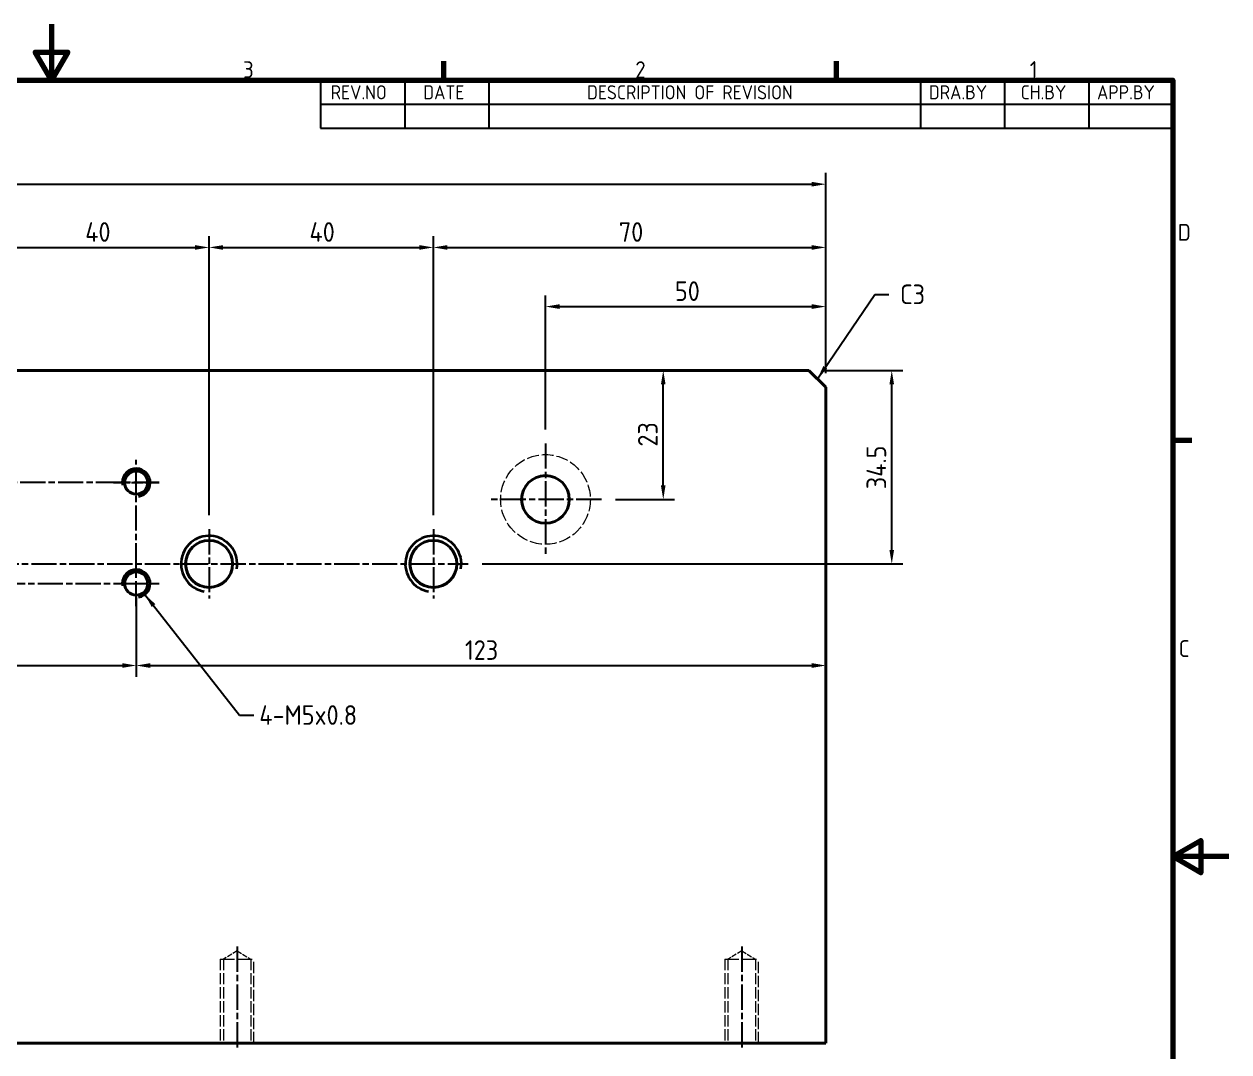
# Model space of a CAD drawing. Header units: millimetres. Extents: x 0 to 420, y 0 to 297.
# Drawn here: x 205.1 to 420, y 113.7 to 297 of the extents above; entities that cross this region are included whole.
import ezdxf

# ---------------------------------------------------------------- set-up
doc = ezdxf.new("R2010")
doc.units = ezdxf.units.MM
doc.linetypes.add('CHAIN', pattern=[0.3543, 0.2362, -0.0295, 0.0591, -0.0295])
doc.linetypes.add('DASHED', pattern=[0.2067, 0.1654, -0.0413])
doc.layers.get('0').update_dxf_attribs({"color": 3, "lineweight": 25})
for name, color, linetype, lineweight in [('가려진 것(ISO)', 2, 'DASHED', 18), ('가시적인 것(ISO)', 3, 'Continuous', 40), ('가시적인 좁은 것(ISO)', 3, 'Continuous', 35), ('경계(ISO)', 7, 'Continuous', 70), ('기호(ISO)', 5, 'Continuous', 25), ('중심 표식(ISO)', 1, 'Continuous', 25), ('중심선(ISO)', 1, 'Continuous', 25), ('치수(ISO)', 7, 'Continuous', 25)]:
    doc.layers.add(name, color=color, linetype=linetype, lineweight=lineweight)
doc.styles.add('ISO Proportiona M2B', font='isocp.shx')
doc.styles.add('문자 텍스트_M2B', font='isocp.shx')
doc.styles.add('치수 텍스트_PSTEK_POSCO', font='isocp.shx')
doc.dimstyles.new('치수_PSTEK_POSCO', dxfattribs={"dimtxt": 3.5, "dimasz": 2.5, "dimexe": 2, "dimexo": 2.5, "dimgap": 1, "dimtad": 1, "dimrnd": 1e-08, "dimdsep": 46, "dimtxsty": '치수 텍스트_PSTEK_POSCO', "dimcen": 0.09, "dimdle": 10, "dimclrd": 7, "dimclre": 7, "dimclrt": 2, "dimadec": 1, "dimazin": 2, "dimtfac": 1, "dimtmove": 0, "dimatfit": 3, "dimfxl": 0, "dimtolj": 1, "dimlwd": -1, "dimlwe": -1, "dimarcsym": 0})
doc.dimstyles.new('치수_PSTEK_POSCO$7', dxfattribs={"dimtxt": 3.5, "dimasz": 2.5, "dimexe": 2, "dimexo": 2.5, "dimgap": 1, "dimtad": 1, "dimrnd": 1e-08, "dimdsep": 46, "dimtxsty": '치수 텍스트_PSTEK_POSCO', "dimcen": 0.09, "dimdle": 10, "dimclrd": 7, "dimclre": 7, "dimclrt": 2, "dimadec": 1, "dimazin": 2, "dimtfac": 1, "dimtmove": 0, "dimatfit": 3, "dimfxl": 0, "dimtolj": 1, "dimlwd": -1, "dimlwe": -1, "dimarcsym": 0})

# ---------------------------------------------------------------- blocks, each defined once
blk = doc.blocks.new('경계 Default Border')
at = {"layer": '경계(ISO)'}
for p, q in [((280, 287), (280, 290.4)), ((350, 287), (350, 290.4)), ((410, 222.75), (413.4, 222.75))]:
    blk.add_line(p, q, dxfattribs=at)
at = {"layer": '경계(ISO)', "flags": 128}
for points in [[(210, 297), (210, 287), (207.11, 292), (212.89, 292), (210, 287)], [(10, 10), (10, 287), (410, 287), (410, 10), (10, 10)], [(420, 148.5), (410, 148.5), (415, 151.39), (415, 145.61), (410, 148.5)]]:
    blk.add_lwpolyline(points, dxfattribs=at)
at = {"layer": '경계(ISO)', "color": 2, "char_height": 3, "attachment_point": 7, "style": '문자 텍스트_M2B'}
for s, insert in [('3', (244.17, 287.37)), ('2', (314.13, 287.37)), ('1', (384.49, 287.4)), ('D', (410.88, 258.35)), ('C', (411.04, 184.1))]:
    blk.add_mtext(s, dxfattribs=dict(at, insert=insert))
blk = doc.blocks.new('리비전 내역')
at = {"layer": '기호(ISO)'}
for p, q in [((258, 287), (410, 287)), ((258, 287), (258, 282.72)), ((273, 287), (273, 282.72)), ((288, 287), (288, 282.72)), ((365, 287), (365, 282.72)), ((380, 287), (380, 282.72)), ((395, 287), (395, 282.72)), ((410, 287), (410, 282.72)), ((258, 282.72), (410, 282.72)), ((258, 282.72), (258, 278.44)), ((273, 282.72), (273, 278.44)), ((288, 282.72), (288, 278.44)), ((365, 282.72), (365, 278.44)), ((380, 282.72), (380, 278.44)), ((395, 282.72), (395, 278.44)), ((410, 282.72), (410, 278.44)), ((258, 278.44), (410, 278.44))]:
    blk.add_line(p, q, dxfattribs=at)
at = {"layer": '기호(ISO)', "color": 2, "char_height": 2.5, "attachment_point": 7, "style": 'ISO Proportiona M2B'}
for s, insert in [('REV.NO', (259.79, 283.58)), ('DATE', (276.31, 283.58)), ('DESCRIPTION OF REVISION', (305.51, 283.58)), ('DRA.BY', (366.48, 283.58)), ('CH.BY', (382.86, 283.58)), ('APP.BY', (396.48, 283.58))]:
    blk.add_mtext(s, dxfattribs=dict(at, insert=insert))
blk = doc.blocks.new('*D23')
at = {"layer": 'Defpoints', "color": 0, "transparency": 16777216}
for p in [(348.11, 246.61), (348.11, 232.21), (298.11, 222.21)]:
    blk.add_point(p, dxfattribs=at)
at = {"layer": '치수(ISO)', "color": 7, "transparency": 16777216}
for p, q in [((298.11, 224.71), (298.11, 248.61)), ((348.11, 234.71), (348.11, 248.61)), ((300.61, 246.61), (345.61, 246.61))]:
    blk.add_line(p, q, dxfattribs=at)
for points in [[(300.61, 247.03), (300.61, 246.19), (298.11, 246.61)], [(345.61, 247.03), (345.61, 246.19), (348.11, 246.61)]]:
    blk.add_solid(points, dxfattribs=at)
at = {"layer": '치수(ISO)', "color": 2, "transparency": 16777216, "insert": (321.19, 249.36), "char_height": 3.5, "attachment_point": 4, "style": '치수 텍스트_PSTEK_POSCO'}
blk.add_mtext('\\A1;50', dxfattribs=at)
blk = doc.blocks.new('*D25')
at = {"layer": 'Defpoints', "color": 0, "transparency": 16777216}
for p in [(225.11, 197.21), (171.11, 193.14), (225.11, 182.58)]:
    blk.add_point(p, dxfattribs=at)
at = {"layer": '치수(ISO)', "color": 7, "transparency": 16777216}
for p, q in [((225.11, 194.71), (225.11, 180.58)), ((171.11, 190.64), (171.11, 180.58)), ((173.61, 182.58), (222.61, 182.58))]:
    blk.add_line(p, q, dxfattribs=at)
for points in [[(173.61, 183), (173.61, 182.16), (171.11, 182.58)], [(222.61, 183), (222.61, 182.16), (225.11, 182.58)]]:
    blk.add_solid(points, dxfattribs=at)
at = {"layer": '치수(ISO)', "color": 2, "transparency": 16777216, "insert": (196.02, 185.33), "char_height": 3.5, "attachment_point": 4, "style": '치수 텍스트_PSTEK_POSCO'}
blk.add_mtext('\\A1;54', dxfattribs=at)
blk = doc.blocks.new('*D26')
at = {"layer": 'Defpoints', "color": 0, "transparency": 16777216}
for p in [(348.11, 232.21), (225.11, 197.21), (348.11, 182.58)]:
    blk.add_point(p, dxfattribs=at)
at = {"layer": '치수(ISO)', "color": 7, "transparency": 16777216}
for p, q in [((225.11, 194.71), (225.11, 180.58)), ((227.61, 182.58), (345.61, 182.58))]:
    blk.add_line(p, q, dxfattribs=at)
for points in [[(227.61, 183), (227.61, 182.16), (225.11, 182.58)], [(345.61, 183), (345.61, 182.16), (348.11, 182.58)]]:
    blk.add_solid(points, dxfattribs=at)
at = {"layer": '치수(ISO)', "color": 2, "transparency": 16777216, "insert": (283.74, 185.33), "char_height": 3.5, "attachment_point": 4, "style": '치수 텍스트_PSTEK_POSCO'}
blk.add_mtext('\\A1;123', dxfattribs=at)
blk = doc.blocks.new('*D39')
at = {"layer": 'Defpoints', "color": 0, "transparency": 16777216}
for p in [(348.11, 268.44), (48.11, 232.21), (348.11, 232.21)]:
    blk.add_point(p, dxfattribs=at)
at = {"layer": '치수(ISO)', "color": 7, "transparency": 16777216}
for p, q in [((48.11, 234.71), (48.11, 270.44)), ((348.11, 234.71), (348.11, 270.44)), ((50.61, 268.44), (345.61, 268.44))]:
    blk.add_line(p, q, dxfattribs=at)
for points in [[(50.61, 268.86), (50.61, 268.02), (48.11, 268.44)], [(345.61, 268.86), (345.61, 268.02), (348.11, 268.44)]]:
    blk.add_solid(points, dxfattribs=at)
at = {"layer": '치수(ISO)', "color": 2, "transparency": 16777216, "insert": (194.95, 271.19), "char_height": 3.5, "attachment_point": 4, "style": '치수 텍스트_PSTEK_POSCO'}
blk.add_mtext('\\A1;300', dxfattribs=at)
blk = doc.blocks.new('*D41')
at = {"layer": 'Defpoints', "color": 0, "transparency": 16777216}
for p in [(319.11, 235.21), (319.11, 235.21), (308.11, 212.21)]:
    blk.add_point(p, dxfattribs=at)
at = {"layer": '치수(ISO)', "color": 7, "transparency": 16777216}
for p, q in [((319.11, 214.71), (319.11, 232.71)), ((310.61, 212.21), (321.11, 212.21))]:
    blk.add_line(p, q, dxfattribs=at)
for points in [[(318.69, 232.71), (319.52, 232.71), (319.11, 235.21)], [(318.69, 214.71), (319.52, 214.71), (319.11, 212.21)]]:
    blk.add_solid(points, dxfattribs=at)
at = {"layer": '치수(ISO)', "color": 2, "transparency": 16777216, "insert": (316.36, 221.63), "char_height": 3.5, "attachment_point": 4, "rotation": 90, "style": '치수 텍스트_PSTEK_POSCO'}
blk.add_mtext('\\A1;23', dxfattribs=at)
blk = doc.blocks.new('*D42')
at = {"layer": 'Defpoints', "color": 0, "transparency": 16777216}
for p in [(345.11, 235.21), (359.87, 235.21), (284.29, 200.71)]:
    blk.add_point(p, dxfattribs=at)
at = {"layer": '치수(ISO)', "color": 7, "transparency": 16777216}
for p, q in [((347.61, 235.21), (361.87, 235.21)), ((359.87, 203.21), (359.87, 232.71)), ((286.79, 200.71), (361.87, 200.71))]:
    blk.add_line(p, q, dxfattribs=at)
for points in [[(359.45, 232.71), (360.28, 232.71), (359.87, 235.21)], [(359.45, 203.21), (360.28, 203.21), (359.87, 200.71)]]:
    blk.add_solid(points, dxfattribs=at)
at = {"layer": '치수(ISO)', "color": 2, "transparency": 16777216, "insert": (357.12, 214.03), "char_height": 3.5, "attachment_point": 4, "rotation": 90, "style": '치수 텍스트_PSTEK_POSCO'}
blk.add_mtext('\\A1;34.5', dxfattribs=at)
blk = doc.blocks.new('*D46')
at = {"layer": 'Defpoints', "color": 0, "transparency": 16777216}
for p in [(238.11, 257.16), (198.11, 206.9), (238.11, 206.9)]:
    blk.add_point(p, dxfattribs=at)
at = {"layer": '치수(ISO)', "color": 7, "transparency": 16777216}
for p, q in [((198.11, 209.4), (198.11, 259.16)), ((238.11, 209.4), (238.11, 259.16)), ((200.61, 257.16), (235.61, 257.16))]:
    blk.add_line(p, q, dxfattribs=at)
for points in [[(200.61, 257.57), (200.61, 256.74), (198.11, 257.16)], [(235.61, 257.57), (235.61, 256.74), (238.11, 257.16)]]:
    blk.add_solid(points, dxfattribs=at)
at = {"layer": '치수(ISO)', "color": 2, "transparency": 16777216, "insert": (216.01, 259.91), "char_height": 3.5, "attachment_point": 4, "style": '치수 텍스트_PSTEK_POSCO'}
blk.add_mtext('\\A1;40', dxfattribs=at)
blk = doc.blocks.new('*D47')
at = {"layer": 'Defpoints', "color": 0, "transparency": 16777216}
for p in [(278.11, 257.16), (238.11, 206.9), (278.11, 206.9)]:
    blk.add_point(p, dxfattribs=at)
at = {"layer": '치수(ISO)', "color": 7, "transparency": 16777216}
for p, q in [((238.11, 209.4), (238.11, 259.16)), ((278.11, 209.4), (278.11, 259.16)), ((240.61, 257.16), (275.61, 257.16))]:
    blk.add_line(p, q, dxfattribs=at)
for points in [[(240.61, 257.57), (240.61, 256.74), (238.11, 257.16)], [(275.61, 257.57), (275.61, 256.74), (278.11, 257.16)]]:
    blk.add_solid(points, dxfattribs=at)
at = {"layer": '치수(ISO)', "color": 2, "transparency": 16777216, "insert": (256.01, 259.91), "char_height": 3.5, "attachment_point": 4, "style": '치수 텍스트_PSTEK_POSCO'}
blk.add_mtext('\\A1;40', dxfattribs=at)
blk = doc.blocks.new('*D48')
at = {"layer": 'Defpoints', "color": 0, "transparency": 16777216}
for p in [(348.11, 257.16), (348.11, 232.21), (278.11, 206.9)]:
    blk.add_point(p, dxfattribs=at)
at = {"layer": '치수(ISO)', "color": 7, "transparency": 16777216}
for p, q in [((278.11, 209.4), (278.11, 259.16)), ((348.11, 234.71), (348.11, 259.16)), ((280.61, 257.16), (345.61, 257.16))]:
    blk.add_line(p, q, dxfattribs=at)
for points in [[(280.61, 257.57), (280.61, 256.74), (278.11, 257.16)], [(345.61, 257.57), (345.61, 256.74), (348.11, 257.16)]]:
    blk.add_solid(points, dxfattribs=at)
at = {"layer": '치수(ISO)', "color": 2, "transparency": 16777216, "insert": (311.19, 259.91), "char_height": 3.5, "attachment_point": 4, "style": '치수 텍스트_PSTEK_POSCO'}
blk.add_mtext('\\A1;70', dxfattribs=at)

msp = doc.modelspace()

# ---------------------------------------------------------------- linework, layer by layer
at = {"layer": '가려진 것(ISO)', "ltscale": 5.46289}
for p, q in [((243.1052, 131.6847), (240.6467, 130.2074)), ((243.1052, 131.6847), (245.5637, 130.2074)), ((333.1052, 131.6847), (330.6467, 130.2074)), ((333.1052, 131.6847), (335.5637, 130.2074))]:
    msp.add_line(p, q, dxfattribs=at)
at = {"layer": '가려진 것(ISO)', "ltscale": 12.094824}
for p, q in [((240.1052, 130.2074), (240.1052, 115.2074)), ((240.6467, 130.2074), (240.6467, 115.2074)), ((245.5637, 130.2074), (245.5637, 115.2074)), ((246.1052, 115.2074), (246.1052, 130.2074)), ((330.1052, 130.2074), (330.1052, 115.2074)), ((330.6467, 130.2074), (330.6467, 115.2074)), ((335.5637, 130.2074), (335.5637, 115.2074)), ((336.1052, 115.2074), (336.1052, 130.2074))]:
    msp.add_line(p, q, dxfattribs=at)
at = {"layer": '가려진 것(ISO)', "ltscale": 15.198803}
for p, q in [((240.1052, 130.2074), (246.1052, 130.2074)), ((330.1052, 130.2074), (336.1052, 130.2074))]:
    msp.add_line(p, q, dxfattribs=at)
at = {"layer": '가려진 것(ISO)', "ltscale": 12.798992}
msp.add_circle((298.1052, 212.2074), 8, dxfattribs=at)
at = {"layer": '가시적인 것(ISO)'}
for p, q in [((345.1052, 235.2074), (51.1052, 235.2074)), ((345.1052, 235.2074), (348.1052, 232.2074)), ((348.1052, 115.2074), (348.1052, 232.2074)), ((48.1052, 115.2074), (348.1052, 115.2074))]:
    msp.add_line(p, q, dxfattribs=at)
for centre, radius in [((225.1052, 215.2074), 2.067), ((298.1052, 212.2074), 4.25), ((238.1052, 200.7074), 4.188), ((278.1052, 200.7074), 4.188), ((225.1052, 197.2074), 2.067)]:
    msp.add_circle(centre, radius, dxfattribs=at)
at = {"layer": '가시적인 좁은 것(ISO)'}
for centre, radius, start, end in [((225.1052, 215.2074), 2.5, 280, 190), ((238.1052, 200.7074), 5, 350, 260), ((278.1052, 200.7074), 5, 350, 260), ((225.1052, 197.2074), 2.5, 280, 190)]:
    msp.add_arc(centre, radius, start, end, dxfattribs=at)
at = {"layer": '중심 표식(ISO)', "linetype": 'CHAIN', "ltscale": 19.051651}
for p, q in [((298.1052, 222.2074), (298.1052, 202.2074)), ((308.1052, 212.2074), (288.1052, 212.2074)), ((238.1052, 206.8954), (238.1052, 194.5194)), ((278.1052, 206.8954), (278.1052, 194.5194))]:
    msp.add_line(p, q, dxfattribs=at)
at = {"layer": '중심 표식(ISO)', "linetype": 'CHAIN', "ltscale": 9.038461}
for p, q in [((221.0382, 215.2074), (229.1722, 215.2074)), ((221.0382, 197.2074), (229.1722, 197.2074))]:
    msp.add_line(p, q, dxfattribs=at)
at = {"layer": '중심선(ISO)', "linetype": 'CHAIN', "ltscale": 19.051651}
for p, q in [((225.1052, 193.1404), (225.1052, 219.2744)), ((229.1722, 215.2074), (167.0382, 215.2074)), ((111.9172, 200.7074), (284.2932, 200.7074)), ((167.0382, 197.2074), (229.1722, 197.2074)), ((243.1052, 132.4347), (243.1052, 114.4574)), ((333.1052, 132.4347), (333.1052, 114.4574))]:
    msp.add_line(p, q, dxfattribs=at)

# ---------------------------------------------------------------- block references
msp.add_blockref('경계 Default Border', (0, 0))
at = {"layer": '기호(ISO)'}
msp.add_blockref('리비전 내역', (0, 0), dxfattribs=at)

# ---------------------------------------------------------------- texts
at = {"layer": '기호(ISO)', "color": 2, "insert": (361.3363, 248.7919), "char_height": 3.5, "attachment_point": 4, "style": '치수 텍스트_PSTEK_POSCO'}
msp.add_mtext('{C3}', dxfattribs=at)
at = {"layer": '기호(ISO)', "color": 2, "insert": (247.0573, 173.7477), "char_height": 3.5, "width": 21.610269, "attachment_point": 4, "line_spacing_factor": 0.6125, "style": '치수 텍스트_PSTEK_POSCO'}
msp.add_mtext('{4-M5x0.8}', dxfattribs=at)

# ---------------------------------------------------------------- dimensions: what is measured, and where the dimension line sits
at = {"layer": '치수(ISO)', "color": 7}
for base, p1, p2, angle, override, picture, middle in [((348.1052, 268.4386), (48.1052, 232.2074), (348.1052, 232.2074), 180, {"dimdec": 2, "dimtp": 0, "dimtm": 0, "dimtdec": 2, "dimtofl": 0, "dimatfit": 1}, '*D39', (198.1052, 268.4386)), ((238.1052, 257.1572), (198.1052, 206.8954), (238.1052, 206.8954), 180, {"dimdec": 2, "dimtp": 0, "dimtm": 0, "dimtdec": 2, "dimtofl": 0, "dimatfit": 1}, '*D46', (218.1152, 257.1572)), ((278.1052, 257.1572), (238.1052, 206.8954), (278.1052, 206.8954), 180, {"dimdec": 2, "dimtp": 0, "dimtm": 0, "dimtdec": 2, "dimtofl": 0, "dimatfit": 1}, '*D47', (258.1152, 257.1572)), ((348.1052, 257.1572), (278.1052, 206.8954), (348.1052, 232.2074), 180, {"dimdec": 2, "dimtp": 0, "dimtm": 0, "dimtdec": 2, "dimtofl": 0, "dimatfit": 1}, '*D48', (313.1152, 257.1572)), ((348.1052, 246.6104), (298.1052, 222.2074), (348.1052, 232.2074), 180, {"dimdec": 2, "dimtp": 0, "dimtm": 0, "dimtdec": 2, "dimtofl": 0, "dimatfit": 1}, '*D23', (323.1152, 246.6104)), ((359.865, 235.2074), (284.2932, 200.7074), (345.1052, 235.2074), 90, {"dimdec": 2, "dimtp": 0, "dimtm": 0, "dimtdec": 2, "dimtofl": 0, "dimatfit": 1}, '*D42', (359.865, 217.9574)), ((319.1063, 235.2074), (308.1052, 212.2074), (319.1063, 235.2074), 90, {"dimdec": 2, "dimse2": 1, "dimtp": 0, "dimtm": 0, "dimtdec": 2, "dimtofl": 0, "dimatfit": 1}, '*D41', (319.1063, 223.6768)), ((348.1052, 182.5791), (225.1052, 197.2074), (348.1052, 232.2074), 180, {"dimdec": 2, "dimse2": 1, "dimtp": 0, "dimtm": 0, "dimtdec": 2, "dimtofl": 0, "dimatfit": 1}, '*D26', (286.6152, 182.5791)), ((225.1052, 182.5791), (171.1052, 193.1404), (225.1052, 197.2074), 180, {"dimdec": 2, "dimtp": 0, "dimtm": 0, "dimtdec": 2, "dimtofl": 0, "dimatfit": 1}, '*D25', (198.1152, 182.5791))]:
    dim = msp.add_linear_dim(base=base, p1=p1, p2=p2, angle=angle, dimstyle='치수_PSTEK_POSCO', override=override, dxfattribs=at)
    dim.commit()
    dim.dimension.update_dxf_attribs({"geometry": picture, "text_midpoint": middle, "dimtype": 160})

# ---------------------------------------------------------------- leaders
at = {"layer": '기호(ISO)', "color": 7, "annotation_type": 0, "has_hookline": 1, "hookline_direction": 0}
for points, text_width in [([(346.6052, 233.7074), (356.8363, 248.7919), (359.3363, 248.7919)], 4.1581), ([(226.6488, 195.2409), (243.5573, 173.7477), (246.0573, 173.7477)], 18.2)]:
    msp.add_leader(points, dimstyle='치수_PSTEK_POSCO$7', override={"dimtad": 0}, dxfattribs=dict(at, text_width=text_width))

doc.saveas('drawing.dxf')
